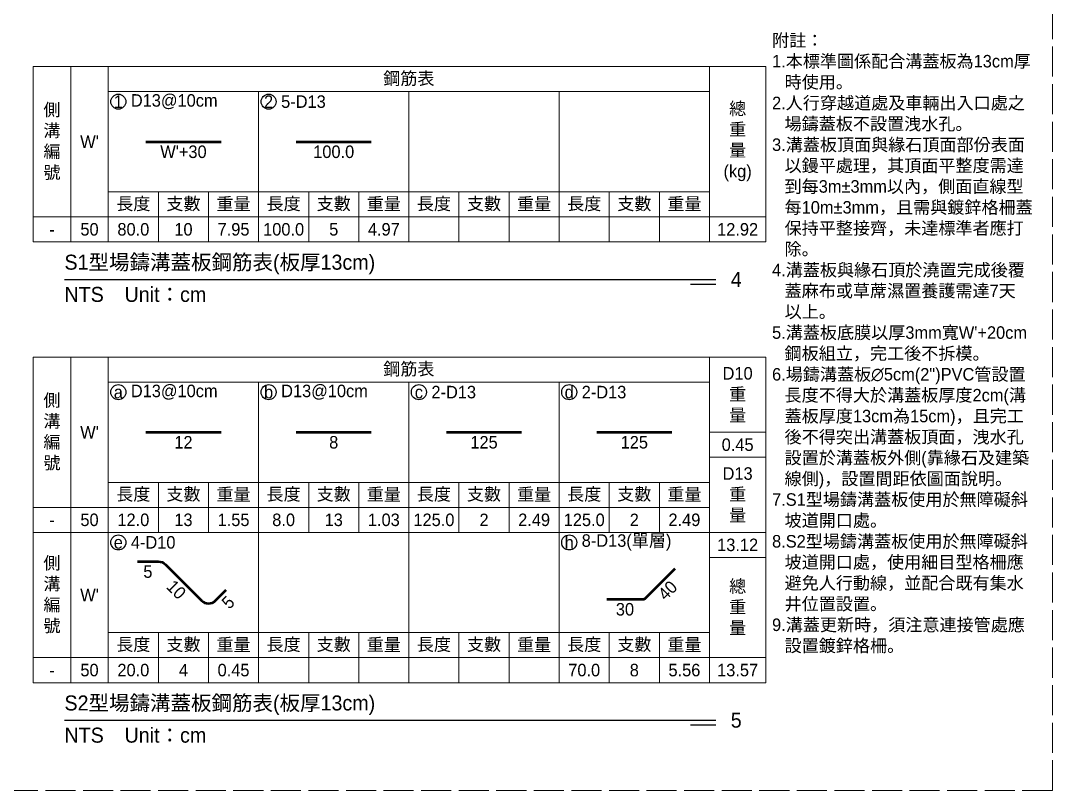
# Model space of a CAD drawing. Extents: x -2931 to 4779, y -2120 to 304.
# Drawn here: x -1632.8 to -1220.9, y -1307.5 to -1000.1 of the extents above; entities that cross this region are included whole.
import ezdxf

# ---------------------------------------------------------------- set-up
doc = ezdxf.new("R2010")
doc.units = 0
doc.header["$MEASUREMENT"] = 0
doc.linetypes.add('ACAD_ISO02W100', pattern=[15, 12, -3])
doc.layers.add('一、1.基本-圖框', color=7, linetype='Continuous', lineweight=20)
doc.layers.add('二、5.繪圖-鋼筋', color=60, linetype='Continuous', lineweight=50)
doc.layers.add('一、4.基本-隱藏', color=9, linetype='ACAD_ISO02W100', lineweight=20, plot=False)
doc.layers.add('三、1.文字-說明文字', color=2, linetype='Continuous')
doc.layers.add('三、3.文字-註解文字', color=2, linetype='Continuous')
doc.styles.add('次圖名(詳圖)', font='MS PGothic.ttf', dxfattribs={"height": 6})
doc.styles.add('註解文字', font='MS PGothic.ttf', dxfattribs={"height": 5})

msp = doc.modelspace()

# ---------------------------------------------------------------- linework, layer by layer
at = {"layer": '一、1.基本-圖框'}
for points in [[(-1627.759, -1018.464), (-1612.759, -1018.464), (-1612.759, -1078.464), (-1627.759, -1078.464)], [(-1612.759, -1018.464), (-1597.759, -1018.464), (-1597.759, -1078.464), (-1612.759, -1078.464)], [(-1597.759, -1018.464), (-1357.759, -1018.464), (-1357.759, -1028.464), (-1597.759, -1028.464)], [(-1357.759, -1018.464), (-1335.259, -1018.464), (-1335.259, -1078.464), (-1357.759, -1078.464)], [(-1537.759, -1028.464), (-1597.759, -1028.464), (-1597.759, -1068.464), (-1537.759, -1068.464)], [(-1477.759, -1028.464), (-1537.759, -1028.464), (-1537.759, -1068.464), (-1477.759, -1068.464)], [(-1417.759, -1028.464), (-1477.759, -1028.464), (-1477.759, -1068.464), (-1417.759, -1068.464)], [(-1357.759, -1028.464), (-1417.759, -1028.464), (-1417.759, -1068.464), (-1357.759, -1068.464)], [(-1597.759, -1068.464), (-1577.759, -1068.464), (-1577.759, -1078.464), (-1597.759, -1078.464)], [(-1577.759, -1068.464), (-1557.759, -1068.464), (-1557.759, -1078.464), (-1577.759, -1078.464)], [(-1557.759, -1068.464), (-1537.759, -1068.464), (-1537.759, -1078.464), (-1557.759, -1078.464)], [(-1537.759, -1068.464), (-1517.759, -1068.464), (-1517.759, -1078.464), (-1537.759, -1078.464)], [(-1517.759, -1068.464), (-1497.759, -1068.464), (-1497.759, -1078.464), (-1517.759, -1078.464)], [(-1497.759, -1068.464), (-1477.759, -1068.464), (-1477.759, -1078.464), (-1497.759, -1078.464)], [(-1477.759, -1068.464), (-1457.759, -1068.464), (-1457.759, -1078.464), (-1477.759, -1078.464)], [(-1457.759, -1068.464), (-1437.759, -1068.464), (-1437.759, -1078.464), (-1457.759, -1078.464)], [(-1437.759, -1068.464), (-1417.759, -1068.464), (-1417.759, -1078.464), (-1437.759, -1078.464)], [(-1417.759, -1068.464), (-1397.759, -1068.464), (-1397.759, -1078.464), (-1417.759, -1078.464)], [(-1397.759, -1068.464), (-1377.759, -1068.464), (-1377.759, -1078.464), (-1397.759, -1078.464)], [(-1377.759, -1068.464), (-1357.759, -1068.464), (-1357.759, -1078.464), (-1377.759, -1078.464)], [(-1627.759, -1078.464), (-1612.759, -1078.464), (-1612.759, -1088.464), (-1627.759, -1088.464)], [(-1612.759, -1078.464), (-1597.759, -1078.464), (-1597.759, -1088.464), (-1612.759, -1088.464)], [(-1597.759, -1078.464), (-1577.759, -1078.464), (-1577.759, -1088.464), (-1597.759, -1088.464)], [(-1577.759, -1078.464), (-1557.759, -1078.464), (-1557.759, -1088.464), (-1577.759, -1088.464)], [(-1557.759, -1078.464), (-1537.759, -1078.464), (-1537.759, -1088.464), (-1557.759, -1088.464)], [(-1537.759, -1078.464), (-1517.759, -1078.464), (-1517.759, -1088.464), (-1537.759, -1088.464)], [(-1517.759, -1078.464), (-1497.759, -1078.464), (-1497.759, -1088.464), (-1517.759, -1088.464)], [(-1497.759, -1078.464), (-1477.759, -1078.464), (-1477.759, -1088.464), (-1497.759, -1088.464)], [(-1477.759, -1078.464), (-1457.759, -1078.464), (-1457.759, -1088.464), (-1477.759, -1088.464)], [(-1457.759, -1078.464), (-1437.759, -1078.464), (-1437.759, -1088.464), (-1457.759, -1088.464)], [(-1437.759, -1078.464), (-1417.759, -1078.464), (-1417.759, -1088.464), (-1437.759, -1088.464)], [(-1417.759, -1078.464), (-1397.759, -1078.464), (-1397.759, -1088.464), (-1417.759, -1088.464)], [(-1397.759, -1078.464), (-1377.759, -1078.464), (-1377.759, -1088.464), (-1397.759, -1088.464)], [(-1377.759, -1078.464), (-1357.759, -1078.464), (-1357.759, -1088.464), (-1377.759, -1088.464)], [(-1357.759, -1078.464), (-1335.259, -1078.464), (-1335.259, -1088.464), (-1357.759, -1088.464)], [(-1627.759, -1134.464), (-1612.759, -1134.464), (-1612.759, -1194.464), (-1627.759, -1194.464)], [(-1612.759, -1134.464), (-1597.759, -1134.464), (-1597.759, -1194.464), (-1612.759, -1194.464)], [(-1597.759, -1134.464), (-1357.759, -1134.464), (-1357.759, -1144.464), (-1597.759, -1144.464)], [(-1357.759, -1134.464), (-1335.259, -1134.464), (-1335.259, -1164.464), (-1357.759, -1164.464)], [(-1537.759, -1144.464), (-1597.759, -1144.464), (-1597.759, -1184.464), (-1537.759, -1184.464)], [(-1477.759, -1144.464), (-1537.759, -1144.464), (-1537.759, -1184.464), (-1477.759, -1184.464)], [(-1417.759, -1144.464), (-1477.759, -1144.464), (-1477.759, -1184.464), (-1417.759, -1184.464)], [(-1357.759, -1144.464), (-1417.759, -1144.464), (-1417.759, -1184.464), (-1357.759, -1184.464)], [(-1357.759, -1164.464), (-1335.259, -1164.464), (-1335.259, -1174.464), (-1357.759, -1174.464)], [(-1357.759, -1174.464), (-1335.259, -1174.464), (-1335.259, -1204.464), (-1357.759, -1204.464)], [(-1597.759, -1184.464), (-1577.759, -1184.464), (-1577.759, -1194.464), (-1597.759, -1194.464)], [(-1577.759, -1184.464), (-1557.759, -1184.464), (-1557.759, -1194.464), (-1577.759, -1194.464)], [(-1557.759, -1184.464), (-1537.759, -1184.464), (-1537.759, -1194.464), (-1557.759, -1194.464)], [(-1537.759, -1184.464), (-1517.759, -1184.464), (-1517.759, -1194.464), (-1537.759, -1194.464)], [(-1517.759, -1184.464), (-1497.759, -1184.464), (-1497.759, -1194.464), (-1517.759, -1194.464)], [(-1497.759, -1184.464), (-1477.759, -1184.464), (-1477.759, -1194.464), (-1497.759, -1194.464)], [(-1477.759, -1184.464), (-1457.759, -1184.464), (-1457.759, -1194.464), (-1477.759, -1194.464)], [(-1457.759, -1184.464), (-1437.759, -1184.464), (-1437.759, -1194.464), (-1457.759, -1194.464)], [(-1437.759, -1184.464), (-1417.759, -1184.464), (-1417.759, -1194.464), (-1437.759, -1194.464)], [(-1417.759, -1184.464), (-1397.759, -1184.464), (-1397.759, -1194.464), (-1417.759, -1194.464)], [(-1397.759, -1184.464), (-1377.759, -1184.464), (-1377.759, -1194.464), (-1397.759, -1194.464)], [(-1377.759, -1184.464), (-1357.759, -1184.464), (-1357.759, -1194.464), (-1377.759, -1194.464)], [(-1627.759, -1194.464), (-1612.759, -1194.464), (-1612.759, -1204.464), (-1627.759, -1204.464)], [(-1612.759, -1194.464), (-1597.759, -1194.464), (-1597.759, -1204.464), (-1612.759, -1204.464)], [(-1597.759, -1194.464), (-1577.759, -1194.464), (-1577.759, -1204.464), (-1597.759, -1204.464)], [(-1577.759, -1194.464), (-1557.759, -1194.464), (-1557.759, -1204.464), (-1577.759, -1204.464)], [(-1557.759, -1194.464), (-1537.759, -1194.464), (-1537.759, -1204.464), (-1557.759, -1204.464)], [(-1537.759, -1194.464), (-1517.759, -1194.464), (-1517.759, -1204.464), (-1537.759, -1204.464)], [(-1517.759, -1194.464), (-1497.759, -1194.464), (-1497.759, -1204.464), (-1517.759, -1204.464)], [(-1497.759, -1194.464), (-1477.759, -1194.464), (-1477.759, -1204.464), (-1497.759, -1204.464)], [(-1477.759, -1194.464), (-1457.759, -1194.464), (-1457.759, -1204.464), (-1477.759, -1204.464)], [(-1457.759, -1194.464), (-1437.759, -1194.464), (-1437.759, -1204.464), (-1457.759, -1204.464)], [(-1437.759, -1194.464), (-1417.759, -1194.464), (-1417.759, -1204.464), (-1437.759, -1204.464)], [(-1417.759, -1194.464), (-1397.759, -1194.464), (-1397.759, -1204.464), (-1417.759, -1204.464)], [(-1397.759, -1194.464), (-1377.759, -1194.464), (-1377.759, -1204.464), (-1397.759, -1204.464)], [(-1377.759, -1194.464), (-1357.759, -1194.464), (-1357.759, -1204.464), (-1377.759, -1204.464)], [(-1627.759, -1204.464), (-1612.759, -1204.464), (-1612.759, -1254.464), (-1627.759, -1254.464)], [(-1612.759, -1204.464), (-1597.759, -1204.464), (-1597.759, -1254.464), (-1612.759, -1254.464)], [(-1537.759, -1204.464), (-1597.759, -1204.464), (-1597.759, -1244.464), (-1537.759, -1244.464)], [(-1477.759, -1204.464), (-1537.759, -1204.464), (-1537.759, -1244.464), (-1477.759, -1244.464)], [(-1417.759, -1204.464), (-1477.759, -1204.464), (-1477.759, -1244.464), (-1417.759, -1244.464)], [(-1357.759, -1204.464), (-1417.759, -1204.464), (-1417.759, -1244.464), (-1357.759, -1244.464)], [(-1357.759, -1204.464), (-1335.259, -1204.464), (-1335.259, -1214.464), (-1357.759, -1214.464)], [(-1597.759, -1244.464), (-1577.759, -1244.464), (-1577.759, -1254.464), (-1597.759, -1254.464)], [(-1577.759, -1244.464), (-1557.759, -1244.464), (-1557.759, -1254.464), (-1577.759, -1254.464)], [(-1557.759, -1244.464), (-1537.759, -1244.464), (-1537.759, -1254.464), (-1557.759, -1254.464)], [(-1537.759, -1244.464), (-1517.759, -1244.464), (-1517.759, -1254.464), (-1537.759, -1254.464)], [(-1517.759, -1244.464), (-1497.759, -1244.464), (-1497.759, -1254.464), (-1517.759, -1254.464)], [(-1497.759, -1244.464), (-1477.759, -1244.464), (-1477.759, -1254.464), (-1497.759, -1254.464)], [(-1477.759, -1244.464), (-1457.759, -1244.464), (-1457.759, -1254.464), (-1477.759, -1254.464)], [(-1457.759, -1244.464), (-1437.759, -1244.464), (-1437.759, -1254.464), (-1457.759, -1254.464)], [(-1437.759, -1244.464), (-1417.759, -1244.464), (-1417.759, -1254.464), (-1437.759, -1254.464)], [(-1417.759, -1244.464), (-1397.759, -1244.464), (-1397.759, -1254.464), (-1417.759, -1254.464)], [(-1397.759, -1244.464), (-1377.759, -1244.464), (-1377.759, -1254.464), (-1397.759, -1254.464)], [(-1377.759, -1244.464), (-1357.759, -1244.464), (-1357.759, -1254.464), (-1377.759, -1254.464)], [(-1627.759, -1254.464), (-1612.759, -1254.464), (-1612.759, -1264.464), (-1627.759, -1264.464)], [(-1612.759, -1254.464), (-1597.759, -1254.464), (-1597.759, -1264.464), (-1612.759, -1264.464)], [(-1597.759, -1254.464), (-1577.759, -1254.464), (-1577.759, -1264.464), (-1597.759, -1264.464)], [(-1577.759, -1254.464), (-1557.759, -1254.464), (-1557.759, -1264.464), (-1577.759, -1264.464)], [(-1557.759, -1254.464), (-1537.759, -1254.464), (-1537.759, -1264.464), (-1557.759, -1264.464)], [(-1537.759, -1254.464), (-1517.759, -1254.464), (-1517.759, -1264.464), (-1537.759, -1264.464)], [(-1517.759, -1254.464), (-1497.759, -1254.464), (-1497.759, -1264.464), (-1517.759, -1264.464)], [(-1497.759, -1254.464), (-1477.759, -1254.464), (-1477.759, -1264.464), (-1497.759, -1264.464)], [(-1477.759, -1254.464), (-1457.759, -1254.464), (-1457.759, -1264.464), (-1477.759, -1264.464)], [(-1457.759, -1254.464), (-1437.759, -1254.464), (-1437.759, -1264.464), (-1457.759, -1264.464)], [(-1437.759, -1254.464), (-1417.759, -1254.464), (-1417.759, -1264.464), (-1437.759, -1264.464)], [(-1417.759, -1254.464), (-1397.759, -1254.464), (-1397.759, -1264.464), (-1417.759, -1264.464)], [(-1397.759, -1254.464), (-1377.759, -1254.464), (-1377.759, -1264.464), (-1397.759, -1264.464)], [(-1377.759, -1254.464), (-1357.759, -1254.464), (-1357.759, -1264.464), (-1377.759, -1264.464)], [(-1357.759, -1254.464), (-1335.259, -1254.464), (-1335.259, -1264.464), (-1357.759, -1264.464)]]:
    msp.add_lwpolyline(points, close=True, dxfattribs=at)
at = {"layer": '一、1.基本-圖框', "linetype": 'Continuous'}
msp.add_lwpolyline([(-1335.259, -1214.464), (-1357.759, -1214.464), (-1357.759, -1254.464), (-1335.259, -1254.464)], close=True, dxfattribs=at)
at = {"layer": '一、4.基本-隱藏'}
msp.add_lwpolyline([(-2000.855, -800.464), (-1220.855, -800.464), (-1220.855, -1307.464), (-2000.855, -1307.464)], close=True, dxfattribs=at)
at = {"layer": '三、3.文字-註解文字'}
for points in [[(-1615.259, -1103.464), (-1355.259, -1103.464)], [(-1355.259, -1105.464), (-1365.259, -1105.464)], [(-1615.259, -1279.464), (-1355.259, -1279.464)], [(-1355.259, -1281.464), (-1365.259, -1281.464)]]:
    msp.add_lwpolyline(points, dxfattribs=at)
for centre in [(-1593.759, -1032.464), (-1533.759, -1032.464), (-1593.759, -1148.464), (-1533.759, -1148.464), (-1473.759, -1148.464), (-1413.759, -1148.464), (-1593.759, -1208.464), (-1413.759, -1208.464)]:
    msp.add_circle(centre, 3, dxfattribs=at)
at = {"layer": '二、5.繪圖-鋼筋'}
for points in [[(-1582.759, -1048.464), (-1552.759, -1048.464)], [(-1522.759, -1048.464), (-1492.759, -1048.464)], [(-1582.759, -1164.464), (-1552.759, -1164.464)], [(-1522.759, -1164.464), (-1492.759, -1164.464)], [(-1462.759, -1164.464), (-1432.759, -1164.464)], [(-1402.759, -1164.464), (-1372.759, -1164.464)]]:
    msp.add_lwpolyline(points, dxfattribs=at)
for points in [[(-1586.131, -1216.093), (-1577.787, -1216.093, -0.1989124), (-1574.959, -1217.264), (-1560.559, -1231.664, 0.4142136), (-1554.902, -1231.664), (-1550.66, -1227.422)], [(-1398.683, -1231.146), (-1384.305, -1231.146, 0.1989124), (-1383.244, -1230.706), (-1371.393, -1218.856)]]:
    msp.add_lwpolyline(points, format="xyb", dxfattribs=at)

# ---------------------------------------------------------------- texts
at = {"layer": '一、1.基本-圖框', "char_height": 5, "attachment_point": 5, "style": '註解文字'}
for s, width, insert in [('{\\fMS PGothic|b0|i0|c128|p34;鋼筋表}', 128.86758, (-1477.759, -1023.464)), ('側溝編號', 5, (-1620.259, -1048.464)), ('總{\\fMS PGothic|b0|i0|c128|p34;重量(kg)}', 5, (-1346.509, -1048.464)), ("W'", 17.80786, (-1605.259, -1048.464)), ('{\\fMS PGothic|b0|i0|c128|p34;長度}', 17.80786, (-1587.759, -1073.464)), ('支數', 17.80786, (-1567.759, -1073.464)), ('重量', 17.80786, (-1547.759, -1073.464)), ('{\\fMS PGothic|b0|i0|c128|p34;長度}', 17.80786, (-1527.759, -1073.464)), ('支數', 17.80786, (-1507.759, -1073.464)), ('重量', 17.80786, (-1487.759, -1073.464)), ('{\\fMS PGothic|b0|i0|c128|p34;長度}', 17.80786, (-1467.759, -1073.464)), ('支數', 17.80786, (-1447.759, -1073.464)), ('重量', 17.80786, (-1427.759, -1073.464)), ('{\\fMS PGothic|b0|i0|c128|p34;長度}', 17.80786, (-1407.759, -1073.464)), ('支數', 17.80786, (-1387.759, -1073.464)), ('重量', 17.80786, (-1367.759, -1073.464)), ('{\\fMS PGothic|b0|i0|c128|p34;鋼筋表}', 128.86758, (-1477.759, -1139.464)), ('{\\fMS PGothic|b0|i0|c128|p34;D10\\P重量}', 5, (-1346.509, -1149.464)), ('側溝編號', 5, (-1620.259, -1164.464)), ("W'", 17.80786, (-1605.259, -1164.464)), ('{\\fMS PGothic|b0|i0|c128|p34;D13\\P重量}', 5, (-1346.509, -1189.464)), ('{\\fMS PGothic|b0|i0|c128|p34;長度}', 17.80786, (-1587.759, -1189.464)), ('支數', 17.80786, (-1567.759, -1189.464)), ('重量', 17.80786, (-1547.759, -1189.464)), ('{\\fMS PGothic|b0|i0|c128|p34;長度}', 17.80786, (-1527.759, -1189.464)), ('支數', 17.80786, (-1507.759, -1189.464)), ('重量', 17.80786, (-1487.759, -1189.464)), ('{\\fMS PGothic|b0|i0|c128|p34;長度}', 17.80786, (-1467.759, -1189.464)), ('支數', 17.80786, (-1447.759, -1189.464)), ('重量', 17.80786, (-1427.759, -1189.464)), ('{\\fMS PGothic|b0|i0|c128|p34;長度}', 17.80786, (-1407.759, -1189.464)), ('支數', 17.80786, (-1387.759, -1189.464)), ('重量', 17.80786, (-1367.759, -1189.464)), ('側溝編號', 5, (-1620.259, -1229.464)), ('總重量', 5, (-1346.509, -1234.464)), ("W'", 17.80786, (-1605.259, -1229.464)), ('{\\fMS PGothic|b0|i0|c128|p34;長度}', 17.80786, (-1587.759, -1249.464)), ('支數', 17.80786, (-1567.759, -1249.464)), ('重量', 17.80786, (-1547.759, -1249.464)), ('{\\fMS PGothic|b0|i0|c128|p34;長度}', 17.80786, (-1527.759, -1249.464)), ('支數', 17.80786, (-1507.759, -1249.464)), ('重量', 17.80786, (-1487.759, -1249.464)), ('{\\fMS PGothic|b0|i0|c128|p34;長度}', 17.80786, (-1467.759, -1249.464)), ('支數', 17.80786, (-1447.759, -1249.464)), ('重量', 17.80786, (-1427.759, -1249.464)), ('{\\fMS PGothic|b0|i0|c128|p34;長度}', 17.80786, (-1407.759, -1249.464)), ('支數', 17.80786, (-1387.759, -1249.464)), ('重量', 17.80786, (-1367.759, -1249.464))]:
    msp.add_mtext_dynamic_manual_height_columns(s, width=width, gutter_width=30, heights=[0], dxfattribs=dict(at, insert=insert))
at = {"layer": '三、1.文字-說明文字', "insert": (-1332.759, -1005.464), "char_height": 5, "attachment_point": 1, "style": '註解文字'}
msp.add_mtext_dynamic_manual_height_columns('{\\fMS PGothic|b0|i0|c128|p34;附註：\\P\\pi-5,l5;1.本標準圖係配合溝蓋板為13cm厚時使用。\\P2.人行穿越道處及車輛出入口處之場鑄蓋板不設置洩水孔。\\P3.溝蓋板頂面與緣石頂面部份表面以鏝平處理，其頂面平整度需達到每3m±3mm以\\fPMingLiU|b0|i0|c136|p18;內\\fMS PGothic|b0|i0|c128|p34;，側面直線型每10m±3mm，且需與鍍鋅格柵蓋保持平整接齊，未達標準者應打除。\\P4.溝蓋板與緣石頂於澆置完成後覆蓋麻布或草蓆濕置養護需達7天以上。\\P5.溝蓋板底膜以厚3mm寬W\'+20cm鋼板組立，完工後不拆模。\\P6.場鑄溝蓋板∅5cm(2")PVC管設置長度不得大於溝蓋板厚度2cm(溝蓋板厚度13cm為15cm)，且完工後不得突出溝蓋板頂面，洩水孔設置於溝蓋板外側(靠緣石及建築線側)，設置間距依圖面\\fPMingLiU|b0|i0|c136|p18;說\\fMS PGothic|b0|i0|c128|p34;明。\\P7.S1型場鑄溝蓋板使用於無障礙斜坡道開口處。\\P8.S2型場鑄溝蓋板使用於無障礙斜坡道開口處，使用細目型格柵應避免人行動線，並配合既有集水井位置設置。\\P9.溝蓋更新時，須注意連接管處應設置鍍鋅格柵。}', width=103.7549, gutter_width=30, heights=[0], dxfattribs=at)
at = {"layer": '三、3.文字-註解文字'}
for s, width, gutter_width, insert, char_height, attachment_point, style in [('{\\fMS PGothic|b0|i0|c128|p34;D13@1}0{\\fMS PGothic|b0|i0|c128|p34;cm}', 6.06582, 30, (-1588.759, -1032.464), 5, 4, '註解文字'), ('1', 8.38231, 30, (-1593.759, -1032.464), 5, 5, '註解文字'), ('2', 8.38231, 30, (-1533.759, -1032.464), 5, 5, '註解文字'), ('5-D13', 6.06582, 30, (-1528.759, -1032.464), 5, 4, '註解文字'), ("{\\fMS PGothic|b0|i0|c128|p34;W'+30}", 5.41119, 25, (-1567.759, -1049.964), 5, 2, '註解文字'), ('{\\fMS PGothic|b0|i0|c128|p34;100.0}', 5.41119, 25, (-1507.759, -1049.964), 5, 2, '註解文字'), ('50', 9.06048, 30, (-1605.259, -1083.464), 5, 5, '註解文字'), ('80.0', 9.06048, 30, (-1587.759, -1083.464), 5, 5, '註解文字'), ('10', 9.06048, 30, (-1567.759, -1083.464), 5, 5, '註解文字'), ('7.95', 9.06048, 30, (-1547.759, -1083.464), 5, 5, '註解文字'), ('100.0', 9.06048, 30, (-1527.759, -1083.464), 5, 5, '註解文字'), ('5', 9.06048, 30, (-1507.759, -1083.464), 5, 5, '註解文字'), ('4.97', 9.06048, 30, (-1487.759, -1083.464), 5, 5, '註解文字'), ('12.92', 9.06048, 30, (-1346.509, -1083.464), 5, 5, '註解文字'), ('-', 9.06048, 30, (-1620.259, -1083.464), 5, 5, '註解文字'), ('S{\\fMS PGothic|b0|i0|c128|p34;1型場鑄溝蓋板鋼筋表(板厚13cm)}', 215.37549, 15, (-1615.259, -1097.464), 6, 4, '次圖名(詳圖)'), ('4', 3, 15, (-1349.259, -1103.464), 6, 4, '次圖名(詳圖)'), ('NTS{\\fMS PGothic|b0|i0|c128|p34;^IUnit：cm}', 136.03259, 15, (-1615.259, -1109.464), 6, 4, '次圖名(詳圖)'), ('a', 8.38231, 30, (-1593.759, -1148.464), 5, 5, '註解文字'), ('{\\fMS PGothic|b0|i0|c128|p34;D13@1}0{\\fMS PGothic|b0|i0|c128|p34;cm}', 6.06582, 30, (-1588.759, -1148.464), 5, 4, '註解文字'), ('b', 8.38231, 30, (-1533.759, -1148.464), 5, 5, '註解文字'), ('{\\fMS PGothic|b0|i0|c128|p34;D13@1}0{\\fMS PGothic|b0|i0|c128|p34;cm}', 6.06582, 30, (-1528.759, -1148.464), 5, 4, '註解文字'), ('c', 8.38231, 30, (-1473.759, -1148.464), 5, 5, '註解文字'), ('2-D13', 6.06582, 30, (-1468.759, -1148.464), 5, 4, '註解文字'), ('d', 8.38231, 30, (-1413.759, -1148.464), 5, 5, '註解文字'), ('2-D13', 6.06582, 30, (-1408.759, -1148.464), 5, 4, '註解文字'), ('{\\fMS PGothic|b0|i0|c128|p34;12}', 5.41119, 25, (-1567.759, -1165.964), 5, 2, '註解文字'), ('{\\fMS PGothic|b0|i0|c128|p34;8}', 5.41119, 25, (-1507.759, -1165.964), 5, 2, '註解文字'), ('{\\fMS PGothic|b0|i0|c128|p34;125}', 5.41119, 25, (-1447.759, -1165.964), 5, 2, '註解文字'), ('{\\fMS PGothic|b0|i0|c128|p34;125}', 5.41119, 25, (-1387.759, -1165.964), 5, 2, '註解文字'), ('0.45', 9.06048, 30, (-1346.509, -1169.464), 5, 5, '註解文字'), ('50', 9.06048, 30, (-1605.259, -1199.464), 5, 5, '註解文字'), ('12.0', 9.06048, 30, (-1587.759, -1199.464), 5, 5, '註解文字'), ('13', 9.06048, 30, (-1567.759, -1199.464), 5, 5, '註解文字'), ('1.55', 9.06048, 30, (-1547.759, -1199.464), 5, 5, '註解文字'), ('8.0', 9.06048, 30, (-1527.759, -1199.464), 5, 5, '註解文字'), ('13', 9.06048, 30, (-1507.759, -1199.464), 5, 5, '註解文字'), ('1.03', 9.06048, 30, (-1487.759, -1199.464), 5, 5, '註解文字'), ('125.0', 9.06048, 30, (-1467.759, -1199.464), 5, 5, '註解文字'), ('2', 9.06048, 30, (-1447.759, -1199.464), 5, 5, '註解文字'), ('2.49', 9.06048, 30, (-1427.759, -1199.464), 5, 5, '註解文字'), ('125.0', 9.06048, 30, (-1407.759, -1199.464), 5, 5, '註解文字'), ('2', 9.06048, 30, (-1387.759, -1199.464), 5, 5, '註解文字'), ('2.49', 9.06048, 30, (-1367.759, -1199.464), 5, 5, '註解文字'), ('-', 9.06048, 30, (-1620.259, -1199.464), 5, 5, '註解文字'), ('4-D10', 6.06582, 30, (-1588.759, -1208.464), 5, 4, '註解文字'), ('h', 8.38231, 30, (-1413.759, -1208.464), 5, 5, '註解文字'), ('8-D13(單層)', 38.07441, 30, (-1408.759, -1208.464), 5, 4, '註解文字'), ('13.12', 9.06048, 30, (-1346.509, -1209.464), 5, 5, '註解文字'), ('e', 8.38231, 30, (-1593.759, -1208.464), 5, 5, '註解文字'), ('{\\fMS PGothic|b0|i0|c128|p34;5}', 5.41119, 25, (-1581.959, -1217.593), 5, 2, '註解文字'), ('{\\fMS PGothic|b0|i0|c128|p34;30}', 5.41119, 25, (-1391.494, -1232.646), 5, 2, '註解文字'), ('-', 9.06048, 30, (-1620.259, -1259.464), 5, 5, '註解文字'), ('50', 9.06048, 30, (-1605.259, -1259.464), 5, 5, '註解文字'), ('20.0', 9.06048, 30, (-1587.759, -1259.464), 5, 5, '註解文字'), ('4', 9.06048, 30, (-1567.759, -1259.464), 5, 5, '註解文字'), ('0.45', 9.06048, 30, (-1547.759, -1259.464), 5, 5, '註解文字'), ('70.0', 9.06048, 30, (-1407.759, -1259.464), 5, 5, '註解文字'), ('8', 9.06048, 30, (-1387.759, -1259.464), 5, 5, '註解文字'), ('5.56', 9.06048, 30, (-1367.759, -1259.464), 5, 5, '註解文字'), ('13.57', 9.06048, 30, (-1346.509, -1259.464), 5, 5, '註解文字'), ('S{\\fMS PGothic|b0|i0|c128|p34;2型場鑄溝蓋板鋼筋表(板厚13cm)}', 215.37549, 15, (-1615.259, -1273.464), 6, 4, '次圖名(詳圖)'), ('5', 3, 15, (-1349.259, -1279.464), 6, 4, '次圖名(詳圖)'), ('NTS{\\fMS PGothic|b0|i0|c128|p34;^IUnit：cm}', 136.03259, 15, (-1615.259, -1285.464), 6, 4, '次圖名(詳圖)')]:
    msp.add_mtext_dynamic_manual_height_columns(s, width=width, gutter_width=gutter_width, heights=[0], dxfattribs=dict(at, insert=insert, char_height=char_height, attachment_point=attachment_point, style=style))
at = {"layer": '三、3.文字-註解文字', "char_height": 5, "attachment_point": 2, "style": '註解文字'}
for s, insert, rotation in [('{\\fMS PGothic|b0|i0|c128|p34;10}', (-1568.82, -1225.525), 314.93188), ('{\\fMS PGothic|b0|i0|c128|p34;40}', (-1376.258, -1225.842), 45.18682), ('{\\fMS PGothic|b0|i0|c128|p34;5}', (-1551.72, -1230.604), 45.41649)]:
    msp.add_mtext_dynamic_manual_height_columns(s, width=5.41119, gutter_width=25, heights=[0], dxfattribs=dict(at, insert=insert, rotation=rotation))

doc.saveas('drawing.dxf')
